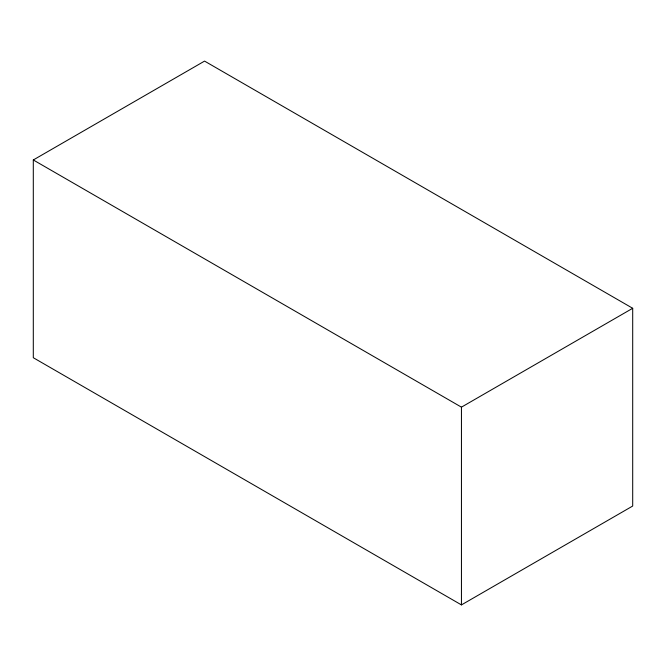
<?xml version="1.0" encoding="UTF-8"?>
<svg xmlns="http://www.w3.org/2000/svg" width="666" height="666" viewBox="0 0 666 666"><rect width="100%" height="100%" fill="white"/><g stroke="black" fill="none" stroke-linecap="round" stroke-linejoin="round"><path stroke-width="1" d="M33.3 159.965L204.554 61.097L632.7 308.283L632.7 506.035L461.446 604.903L33.3 357.717L33.3 159.965L461.446 407.151L632.7 308.283M461.446 407.151L461.446 604.903"/></g></svg>
